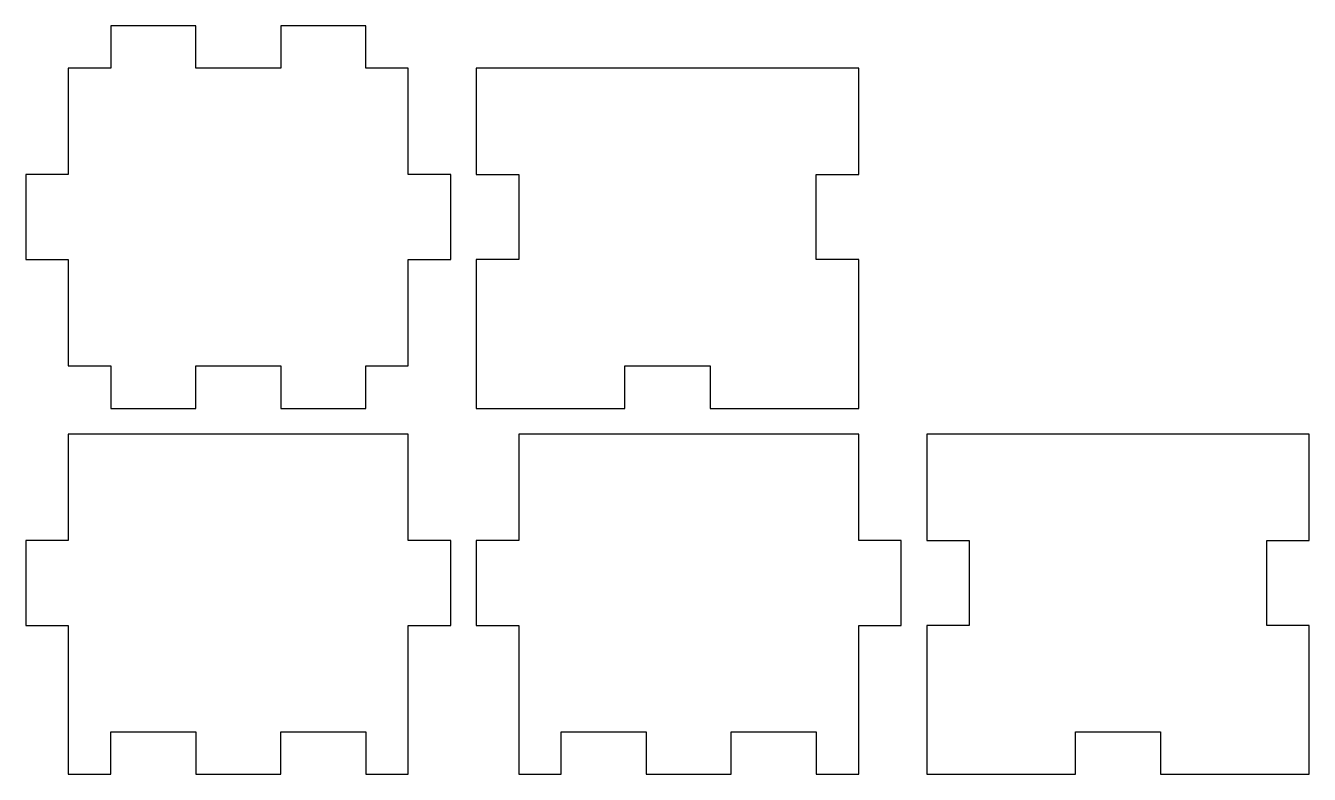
# Model space of a CAD drawing. Header units: millimetres. Extents: x 0 to 151, y 0 to 88.
import ezdxf

# ---------------------------------------------------------------- set-up
doc = ezdxf.new("R2010")
doc.units = ezdxf.units.MM
doc.layers.get('0').update_dxf_attribs({"linetype": 'CONTINUOUS'})

msp = doc.modelspace()

# ---------------------------------------------------------------- linework, layer by layer
for p, q in [((20, 88), (10, 88)), ((10, 88), (10, 83)), ((20, 83), (20, 88)), ((40, 88), (30, 88)), ((30, 88), (30, 83)), ((40, 83), (40, 88)), ((10, 83), (5, 83)), ((5, 83), (5, 70.5)), ((30, 83), (20, 83)), ((45, 83), (40, 83)), ((45, 70.5), (45, 83)), ((58, 83), (53, 83)), ((53, 83), (53, 70.5)), ((93, 83), (58, 83)), ((98, 83), (93, 83)), ((98, 70.5), (98, 83)), ((5, 70.5), (0, 70.5)), ((0, 70.5), (0, 60.5)), ((50, 70.5), (45, 70.5)), ((50, 60.5), (50, 70.5)), ((53, 70.5), (58, 70.5)), ((58, 70.5), (58, 60.5)), ((93, 60.5), (93, 70.5)), ((93, 70.5), (98, 70.5)), ((0, 60.5), (5, 60.5)), ((5, 60.5), (5, 48)), ((45, 48), (45, 60.5)), ((45, 60.5), (50, 60.5)), ((58, 60.5), (53, 60.5)), ((53, 60.5), (53, 48)), ((98, 60.5), (93, 60.5)), ((98, 48), (98, 60.5)), ((5, 48), (10, 48)), ((10, 48), (10, 43)), ((20, 43), (20, 48)), ((20, 48), (30, 48)), ((30, 48), (30, 43)), ((40, 43), (40, 48)), ((40, 48), (45, 48)), ((53, 48), (53, 43)), ((70.5, 43), (70.5, 48)), ((70.5, 48), (80.5, 48)), ((80.5, 48), (80.5, 43)), ((98, 43), (98, 48)), ((10, 43), (20, 43)), ((30, 43), (40, 43)), ((53, 43), (58, 43)), ((58, 43), (70.5, 43)), ((80.5, 43), (93, 43)), ((93, 43), (98, 43)), ((45, 40), (5, 40)), ((5, 40), (5, 27.5)), ((45, 27.5), (45, 40)), ((98, 40), (58, 40)), ((58, 40), (58, 27.5)), ((98, 27.5), (98, 40)), ((111, 40), (106, 40)), ((106, 40), (106, 27.5)), ((146, 40), (111, 40)), ((151, 40), (146, 40)), ((151, 27.5), (151, 40)), ((5, 27.5), (0, 27.5)), ((0, 27.5), (0, 17.5)), ((50, 27.5), (45, 27.5)), ((50, 17.5), (50, 27.5)), ((58, 27.5), (53, 27.5)), ((53, 27.5), (53, 17.5)), ((103, 27.5), (98, 27.5)), ((103, 17.5), (103, 27.5)), ((106, 27.5), (111, 27.5)), ((111, 27.5), (111, 17.5)), ((146, 17.5), (146, 27.5)), ((146, 27.5), (151, 27.5)), ((0, 17.5), (5, 17.5)), ((5, 17.5), (5, 5)), ((45, 17.5), (50, 17.5)), ((45, 5), (45, 17.5)), ((53, 17.5), (58, 17.5)), ((58, 17.5), (58, 5)), ((98, 17.5), (103, 17.5)), ((98, 5), (98, 17.5)), ((111, 17.5), (106, 17.5)), ((106, 17.5), (106, 5)), ((151, 17.5), (146, 17.5)), ((151, 5), (151, 17.5)), ((5, 5), (5, 0)), ((10, 0), (10, 5)), ((10, 5), (20, 5)), ((20, 5), (20, 0)), ((30, 0), (30, 5)), ((30, 5), (40, 5)), ((40, 5), (40, 0)), ((45, 0), (45, 5)), ((58, 5), (58, 0)), ((63, 0), (63, 5)), ((63, 5), (73, 5)), ((73, 5), (73, 0)), ((83, 0), (83, 5)), ((83, 5), (93, 5)), ((93, 5), (93, 0)), ((98, 0), (98, 5)), ((106, 5), (106, 0)), ((123.5, 0), (123.5, 5)), ((123.5, 5), (133.5, 5)), ((133.5, 5), (133.5, 0)), ((151, 0), (151, 5)), ((5, 0), (10, 0)), ((20, 0), (30, 0)), ((40, 0), (45, 0)), ((58, 0), (63, 0)), ((73, 0), (83, 0)), ((93, 0), (98, 0)), ((106, 0), (111, 0)), ((111, 0), (123.5, 0)), ((133.5, 0), (146, 0)), ((146, 0), (151, 0))]:
    msp.add_line(p, q)

doc.saveas('drawing.dxf')
